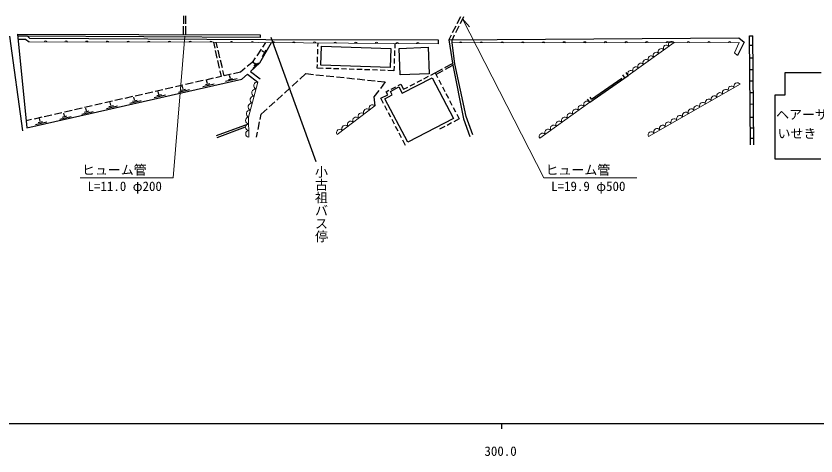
# Model space of a CAD drawing. Units: millimetres, scale not verified. Extents: x 40000 to 680000, y 20000 to 380000.
# Drawn here: x 274179 to 428815, y 198715 to 283848 of the extents above; entities that cross this region are included whole.
import ezdxf
from ezdxf.enums import TextEntityAlignment as Align

# ---------------------------------------------------------------- set-up
doc = ezdxf.new("R2010")
doc.units = ezdxf.units.MM
doc.header["$LTSCALE"] = 1000
for name, color, linetype, lineweight in [('M-BGD', 7, 'Continuous', 25), ('M-STR-HTXT', 7, 'Continuous', 13), ('M-TTL-BAND', 7, 'Continuous', 25)]:
    doc.layers.add(name, color=color, linetype=linetype, lineweight=lineweight)
doc.styles.add('@ＭＳ ゴシック', font='')
doc.styles.add('ＭＳ ゴシック', font='')
doc.styles.get('@ＭＳ ゴシック').set_extended_font_data('@MS Gothic')
doc.styles.get('ＭＳ ゴシック').set_extended_font_data('MS Gothic')

msp = doc.modelspace()

# ---------------------------------------------------------------- linework, layer by layer
at = {"layer": 'M-BGD'}
for p, q in [((306593, 282348), (306609, 283848)), ((307000, 282348), (307009, 283848)), ((360090, 283686), (359414, 282347)), ((360708, 283689), (360032, 282350)), ((306571, 280228), (306588, 281848)), ((306986, 280227), (306996, 281848)), ((359189, 281900), (358513, 280561)), ((359807, 281904), (359131, 280565)), ((275487, 261622), (273002, 279913)), ((274441, 280305), (276297, 262217)), ((274441, 280305), (321371, 280192)), ((276400, 279915), (274477, 279952)), ((276885, 279510), (276400, 279915)), ((321371, 279715), (276400, 279915)), ((321371, 280192), (321371, 279715)), ((358288, 280115), (357856, 279259)), ((358905, 280119), (358474, 279263)), ((415984, 279983), (416584, 279988)), ((416179, 258889), (415984, 279983)), ((416779, 258895), (416584, 279988)), ((274538, 279355), (276017, 279350)), ((276017, 279350), (276734, 278829)), ((322461, 279248), (276885, 279510)), ((312330, 278760), (312583, 277646)), ((313132, 277702), (312880, 278756)), ((321333, 274783), (323547, 278686)), ((322430, 278693), (321835, 277813)), ((355851, 279150), (322461, 279248)), ((323422, 279755), (332125, 255682)), ((332552, 277940), (332575, 278626)), ((347403, 278528), (347374, 277643)), ((355865, 278472), (355851, 279150)), ((357856, 279259), (413887, 279605)), ((357856, 279259), (358589, 274304)), ((358474, 278648), (358474, 279263)), ((358993, 274611), (358474, 278648)), ((414959, 278808), (413648, 276216)), ((413887, 279605), (414959, 278808)), ((312694, 277159), (313027, 275696)), ((313599, 275757), (313249, 277216)), ((321554, 277399), (320714, 276157)), ((322097, 276840), (321677, 277093)), ((321800, 275993), (322553, 277310)), ((332501, 276441), (332535, 277440)), ((333114, 274353), (333238, 278027)), ((333238, 278027), (346607, 277578)), ((346607, 277578), (346483, 273905)), ((347357, 277143), (347323, 276143)), ((348234, 277577), (353831, 277814)), ((348452, 272435), (348234, 277577)), ((353831, 277814), (354049, 272672)), ((416001, 278183), (416601, 278188)), ((314065, 273812), (313715, 275271)), ((320433, 275743), (319838, 274863)), ((332451, 274942), (332485, 275941)), ((347307, 275644), (347273, 274644)), ((413648, 276216), (413082, 276724)), ((416023, 275750), (416623, 275755)), ((313138, 275209), (313472, 273746)), ((318498, 273768), (317545, 272989)), ((319838, 274863), (318885, 274084)), ((319499, 273089), (321333, 274783)), ((319963, 273714), (321033, 274807)), ((320353, 274583), (320035, 274952)), ((320209, 274235), (320672, 274713)), ((332411, 273756), (332434, 274442)), ((333572, 273717), (332411, 273756)), ((346483, 273905), (333114, 274353)), ((347256, 274145), (347227, 273259)), ((357080, 273881), (358534, 274679)), ((357184, 273548), (358589, 274304)), ((358589, 274304), (360679, 263946)), ((361217, 264405), (358993, 274611)), ((313583, 273259), (313836, 272145)), ((314434, 272271), (314182, 273326)), ((315746, 272574), (314434, 272271)), ((315642, 271760), (315439, 272343)), ((317545, 272989), (316233, 272686)), ((317824, 271653), (318901, 272610)), ((318901, 272610), (320914, 271075)), ((319499, 273089), (321393, 271673)), ((329011, 271635), (330177, 272700)), ((330177, 272700), (331653, 272546)), ((332150, 272494), (333642, 272337)), ((335072, 273667), (334072, 273701)), ((334139, 272285), (335631, 272129)), ((336571, 273617), (335571, 273650)), ((338070, 273566), (337070, 273600)), ((339569, 273516), (338570, 273550)), ((341068, 273466), (340069, 273499)), ((342567, 273415), (341568, 273449)), ((344067, 273365), (343067, 273399)), ((345566, 273315), (344566, 273348)), ((347227, 273259), (346065, 273298)), ((354049, 272672), (348452, 272435)), ((353036, 271715), (353922, 272178)), ((354365, 272410), (355188, 272841)), ((355188, 272841), (356642, 273640)), ((355188, 272841), (355667, 271927)), ((355338, 272555), (356744, 273311)), ((385071, 267169), (392520, 272354)), ((391868, 271900), (391469, 272472)), ((392520, 272354), (392122, 272926)), ((416044, 273477), (416644, 273482)), ((422875, 268605), (422875, 272882)), ((422875, 272882), (429813, 272882)), ((276297, 262217), (317824, 271653)), ((308404, 270907), (306941, 270574)), ((310354, 271352), (308892, 271018)), ((310271, 270179), (312452, 270700)), ((310781, 270570), (311642, 270780)), ((312304, 271796), (310842, 271463)), ((311172, 270816), (311020, 271337)), ((313836, 272145), (312792, 271907)), ((314673, 271211), (316942, 271764)), ((315275, 271567), (316042, 271764)), ((327534, 270286), (328641, 271298)), ((336129, 272077), (337620, 271920)), ((338118, 271868), (339609, 271712)), ((340107, 271660), (341599, 271504)), ((342096, 271452), (343588, 271295)), ((344085, 271243), (345561, 271089)), ((345561, 271089), (344614, 269847)), ((348043, 270402), (348577, 270682)), ((348577, 270682), (349112, 269661)), ((348852, 268902), (354602, 271912)), ((350378, 270323), (351264, 270787)), ((351707, 271019), (352593, 271483)), ((354602, 271912), (358722, 264041)), ((355899, 271484), (356362, 270598)), ((385446, 267762), (391269, 271816)), ((416064, 271304), (416664, 271309)), ((300604, 269130), (299141, 268797)), ((302554, 269575), (301091, 269241)), ((301807, 268688), (301655, 269209)), ((304504, 270019), (303041, 269686)), ((306454, 270463), (304991, 270130)), ((305566, 269110), (307748, 269631)), ((306076, 269501), (306937, 269711)), ((306467, 269747), (306315, 270268)), ((326057, 268937), (327165, 269949)), ((344311, 269449), (343363, 268207)), ((345736, 269195), (346271, 269475)), ((346041, 268612), (345736, 269195)), ((346567, 269269), (348209, 270129)), ((346919, 268597), (346567, 269269)), ((346714, 269707), (347600, 270170)), ((348209, 270129), (348852, 268902)), ((349112, 269661), (349935, 270092)), ((356594, 270155), (357058, 269269)), ((294754, 267798), (293291, 267465)), ((296704, 268242), (295241, 267909)), ((296711, 267373), (297572, 267583)), ((297102, 267619), (296950, 268140)), ((298654, 268686), (297191, 268353)), ((300906, 268051), (303087, 268572)), ((301416, 268442), (302277, 268652)), ((324581, 267588), (325688, 268600)), ((343363, 268207), (343553, 266460)), ((344715, 267918), (346041, 268612)), ((345245, 266905), (344715, 267918)), ((345487, 267848), (346919, 268597)), ((349898, 259422), (345487, 267848)), ((357290, 268826), (357754, 267940)), ((385071, 267169), (384673, 267742)), ((385446, 267762), (385164, 268167)), ((416085, 269052), (416685, 269057)), ((420931, 256163), (420931, 268605)), ((420931, 268605), (422875, 268605)), ((286954, 266021), (285491, 265688)), ((288904, 266465), (287441, 266132)), ((287837, 265514), (287685, 266035)), ((290854, 266909), (289391, 266576)), ((292804, 267353), (291341, 267020)), ((291641, 265946), (293822, 266467)), ((292151, 266337), (293012, 266546)), ((292541, 266583), (292390, 267104)), ((296201, 266982), (298382, 267503)), ((323104, 266240), (324212, 267251)), ((345941, 265576), (345477, 266462)), ((357986, 267498), (358449, 266612)), ((358681, 266169), (359145, 265283)), ((416106, 266817), (416706, 266822)), ((281103, 264688), (279641, 264355)), ((283053, 265132), (281591, 264799)), ((283162, 264294), (284023, 264504)), ((283553, 264540), (283401, 265061)), ((285004, 265577), (283541, 265243)), ((286936, 264877), (289117, 265398)), ((287446, 265268), (288307, 265477)), ((321372, 263841), (321569, 264837)), ((321569, 264837), (322735, 265902)), ((346636, 264247), (346172, 265133)), ((359377, 264840), (359855, 263926)), ((277203, 263800), (276159, 263562)), ((279153, 264244), (277691, 263911)), ((277947, 262834), (280129, 263355)), ((278457, 263225), (279318, 263435)), ((278848, 263471), (278696, 263992)), ((282652, 263904), (284834, 264424)), ((312925, 260737), (319143, 262985)), ((320984, 261879), (321275, 263351)), ((347332, 262918), (346868, 263804)), ((358722, 264041), (349898, 259422)), ((358381, 263154), (357495, 262690)), ((359855, 263926), (358824, 263386)), ((360679, 263946), (361895, 260537)), ((362453, 260836), (361217, 264405)), ((416129, 264245), (416729, 264251)), ((313039, 260346), (318541, 262398)), ((320690, 260393), (320887, 261389)), ((348027, 261589), (347564, 262475)), ((357052, 262458), (356021, 261919)), ((416148, 262212), (416748, 262218)), ((348723, 260260), (348259, 261146)), ((349485, 258804), (348955, 259817)), ((416166, 260218), (416766, 260223)), ((429724, 256163), (420931, 256163))]:
    msp.add_line(p, q, dxfattribs=at)
at = {"layer": 'M-BGD', "lineweight": 13}
for p, q in [((401374, 278696), (392520, 272354)), ((414127, 270631), (396406, 260537)), ((343553, 266460), (336236, 260917)), ((385071, 267169), (375411, 260201))]:
    msp.add_line(p, q, dxfattribs=at)
for points in [[(355865, 278472), (312330, 278760), (276734, 278829)], [(413082, 276724), (413959, 278709), (358474, 278648)], [(320914, 271075), (319123, 264241), (319183, 260433)]]:
    msp.add_lwpolyline(points, dxfattribs=at)
for centre, radius, start, end in [((279866, 278767), 256, 12.56895, 167.20818), ((283866, 278759), 256, 12.56895, 167.20818), ((287866, 278751), 256, 12.56895, 167.20818), ((291866, 278744), 256, 12.56895, 167.20818), ((295866, 278736), 256, 12.56895, 167.20818), ((299866, 278728), 256, 12.56895, 167.20818), ((303866, 278720), 256, 12.56895, 167.20818), ((307866, 278712), 256, 12.56895, 167.20818), ((311866, 278705), 256, 12.56895, 167.20818), ((315865, 278680), 256, 12.30135, 166.94059), ((319865, 278654), 256, 12.30135, 166.94059), ((323865, 278627), 256, 12.30135, 166.94059), ((327865, 278601), 256, 12.30135, 166.94059), ((331865, 278575), 256, 12.30135, 166.94059), ((335865, 278548), 256, 12.30135, 166.94059), ((339865, 278522), 256, 12.30135, 166.94059), ((343865, 278495), 256, 12.30135, 166.94059), ((347865, 278469), 256, 12.30135, 166.94059), ((351864, 278442), 256, 12.30135, 166.94059), ((360130, 278594), 256, 12.74387, 167.3831), ((364130, 278598), 256, 12.74387, 167.3831), ((368130, 278602), 256, 12.74387, 167.3831), ((372130, 278607), 256, 12.74387, 167.3831), ((376130, 278611), 256, 12.74387, 167.3831), ((380130, 278616), 256, 12.74387, 167.3831), ((384130, 278620), 256, 12.74387, 167.3831), ((388130, 278625), 256, 12.74387, 167.3831), ((392130, 278629), 256, 12.74387, 167.3831), ((396130, 278633), 256, 12.74387, 167.3831), ((400130, 278638), 256, 12.74387, 167.3831), ((400885, 278339), 605, 36.09055, 215.13316), ((404130, 278642), 256, 12.74387, 167.3831), ((408130, 278647), 256, 12.74387, 167.3831), ((412130, 278651), 256, 12.74387, 167.3831), ((397934, 276225), 605, 36.09055, 215.13316), ((398918, 276930), 605, 36.09055, 215.13316), ((399902, 277635), 605, 36.09055, 215.13316), ((395967, 274816), 605, 36.09055, 215.13316), ((396950, 275521), 605, 36.09055, 215.13316), ((393999, 273407), 605, 36.09055, 215.13316), ((394983, 274111), 605, 36.09055, 215.13316), ((393015, 272702), 605, 36.09055, 215.13316), ((320847, 270362), 716, 84.62678, 245.99767), ((413592, 270282), 638, 33.12051, 206.21292), ((320489, 268995), 716, 84.62678, 245.99767), ((411377, 269021), 638, 33.12051, 206.21292), ((412484, 269652), 638, 33.12051, 206.21292), ((320131, 267629), 716, 84.62678, 245.99767), ((408054, 267128), 638, 33.12051, 206.21292), ((409162, 267759), 638, 33.12051, 206.21292), ((410269, 268390), 638, 33.12051, 206.21292), ((319773, 266262), 716, 84.62678, 245.99767), ((343066, 266017), 658, 42.2238, 212.06357), ((383499, 265955), 665, 41.40853, 210.20199), ((384572, 266730), 665, 41.40853, 210.20199), ((405839, 265866), 638, 33.12051, 206.21292), ((406947, 266497), 638, 33.12051, 206.21292), ((319414, 264895), 716, 84.62678, 245.99767), ((340975, 264433), 658, 42.2238, 212.06357), ((342020, 265225), 658, 42.2238, 212.06357), ((381352, 264407), 665, 41.40853, 210.20199), ((382426, 265181), 665, 41.40853, 210.20199), ((402517, 263974), 638, 33.12051, 206.21292), ((403624, 264605), 638, 33.12051, 206.21292), ((404732, 265235), 638, 33.12051, 206.21292), ((319169, 263607), 636, 94.12784, 267.67188), ((319189, 262338), 636, 94.12784, 267.67188), ((338884, 262850), 658, 42.2238, 212.06357), ((339930, 263642), 658, 42.2238, 212.06357), ((379205, 262858), 665, 41.40853, 210.20199), ((380279, 263633), 665, 41.40853, 210.20199), ((400302, 262712), 638, 33.12051, 206.21292), ((401409, 263343), 638, 33.12051, 206.21292), ((319209, 261068), 636, 94.12784, 267.67188), ((336794, 261266), 658, 42.2238, 212.06357), ((337839, 262058), 658, 42.2238, 212.06357), ((377059, 261310), 665, 41.40853, 210.20199), ((378132, 262084), 665, 41.40853, 210.20199), ((396979, 260819), 638, 33.12051, 206.21292), ((398086, 261450), 638, 33.12051, 206.21292), ((399194, 262081), 638, 33.12051, 206.21292), ((375985, 260535), 665, 41.40853, 210.20199)]:
    msp.add_arc(centre, radius, start, end, dxfattribs=at)
at = {"layer": 'M-STR-HTXT'}
for p, q in [((360501, 283281), (376175, 252527)), ((360501, 283281), (361855, 281726)), ((304574, 252527), (306790, 279971)), ((286574, 252527), (304574, 252527)), ((376175, 252527), (394175, 252527))]:
    msp.add_line(p, q, dxfattribs=at)
at = {"layer": 'M-TTL-BAND'}
for p, q in [((40000, 205000), (579000, 205000)), ((368000, 205000), (368000, 204000))]:
    msp.add_line(p, q, dxfattribs=at)

# ---------------------------------------------------------------- texts
at = {"layer": 'M-BGD', "style": 'ＭＳ ゴシック'}
for s, p in [('ヘアーサロン', (421111, 263316)), ('いせき', (421392, 259656))]:
    msp.add_text(s, height=1833, dxfattribs=at).set_placement(p, align=Align.BOTTOM_LEFT)
at = {"layer": 'M-BGD', "style": '@ＭＳ ゴシック'}
msp.add_text('小古祖バス停', height=1833, rotation=270, dxfattribs=at).set_placement((331728, 254971), align=Align.BOTTOM_LEFT)
at = {"layer": 'M-STR-HTXT', "style": 'ＭＳ ゴシック'}
for s, p in [('ヒューム管', (286932, 252604)), ('ヒューム管', (376533, 252604)), ('L=11.0 φ200', (288014, 249437)), ('L=19.9 φ500', (377615, 249437))]:
    msp.add_text(s, height=1833, dxfattribs=at).set_placement(p, align=Align.BOTTOM_LEFT)
at = {"layer": 'M-TTL-BAND', "style": 'ＭＳ ゴシック'}
msp.add_text('300.0', height=1833, dxfattribs=at).set_placement((367844, 198195), align=Align.BOTTOM_CENTER)

doc.saveas('drawing.dxf')
